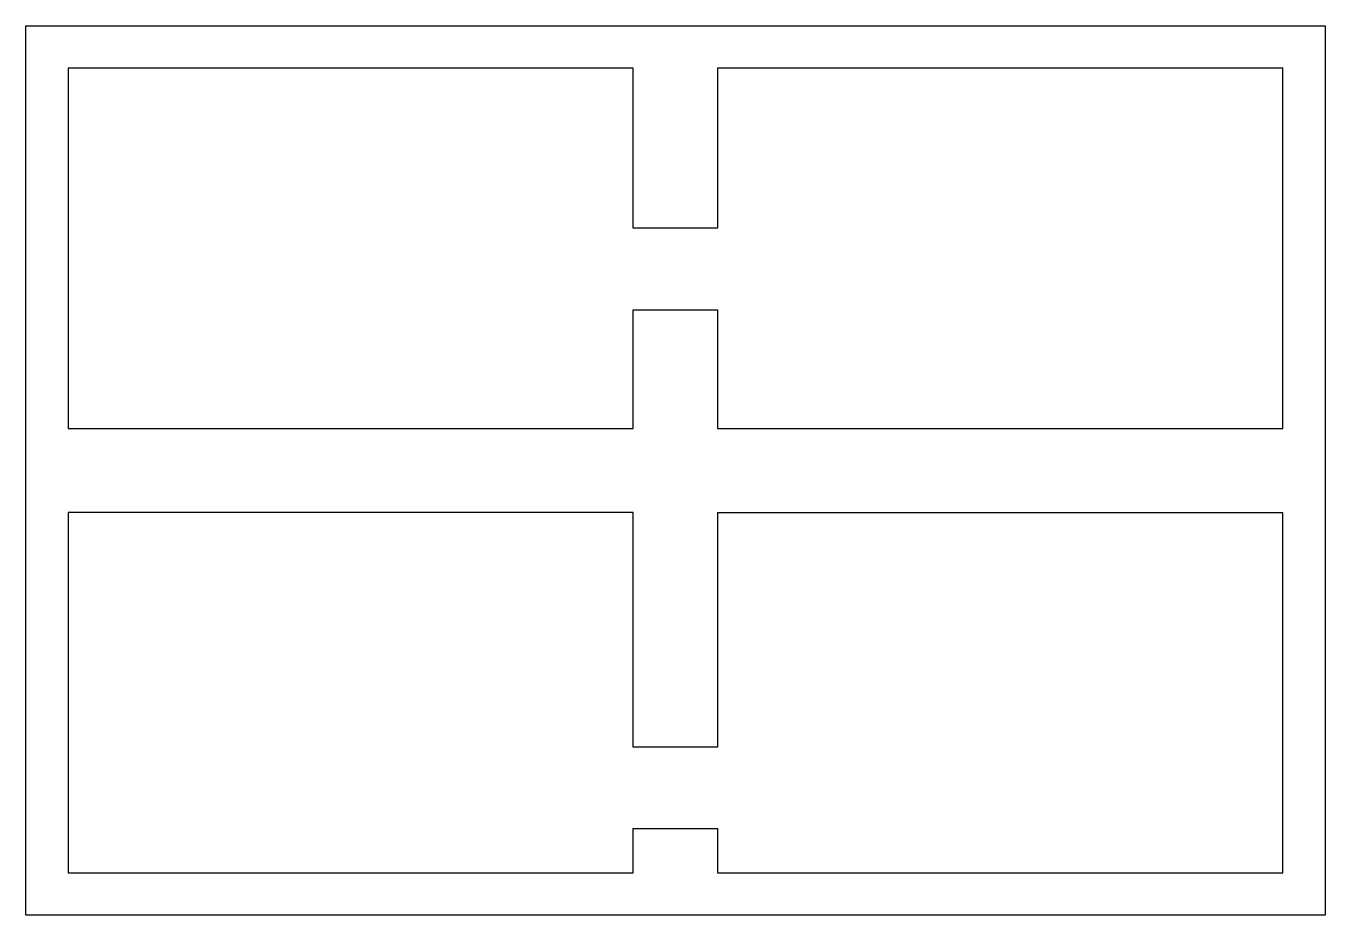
# Model space of a CAD drawing. Extents: x 95.8 to 126.6, y 142 to 163.1.
import ezdxf

# ---------------------------------------------------------------- set-up
doc = ezdxf.new("R2010")
doc.units = 0
doc.layers.add('bounding-box', color=7, linetype='CONTINUOUS')

msp = doc.modelspace()

# ---------------------------------------------------------------- linework, layer by layer
at = {"layer": 'bounding-box', "color": 7}
msp.add_lwpolyline([(95.79229, 163.08025), (126.586613, 163.08025), (126.586613, 141.994059), (95.79229, 141.994059)], close=True, dxfattribs=at)
at = {"layer": 'bounding-box', "color": 1}
for points in [[(96.792022, 162.081105), (96.792022, 153.536923), (110.189654, 153.536923), (110.189654, 156.350706), (112.189015, 156.350706), (112.189015, 153.536923), (125.587166, 153.536923), (125.587166, 162.080589), (112.189015, 162.080589), (112.189015, 158.285471), (110.189654, 158.285471), (110.189654, 162.081105), (96.792022, 162.081105)], [(96.792022, 151.537562), (96.792022, 142.993899), (110.189654, 142.993899), (110.189654, 144.043446), (112.189015, 144.043446), (112.189015, 142.993381), (125.586647, 142.993381), (125.586647, 151.537046), (112.189015, 151.537046), (112.189015, 145.977695), (110.189654, 145.977695), (110.189654, 151.537562), (96.792022, 151.537562)]]:
    msp.add_lwpolyline(points, close=True, dxfattribs=at)

doc.saveas('drawing.dxf')
